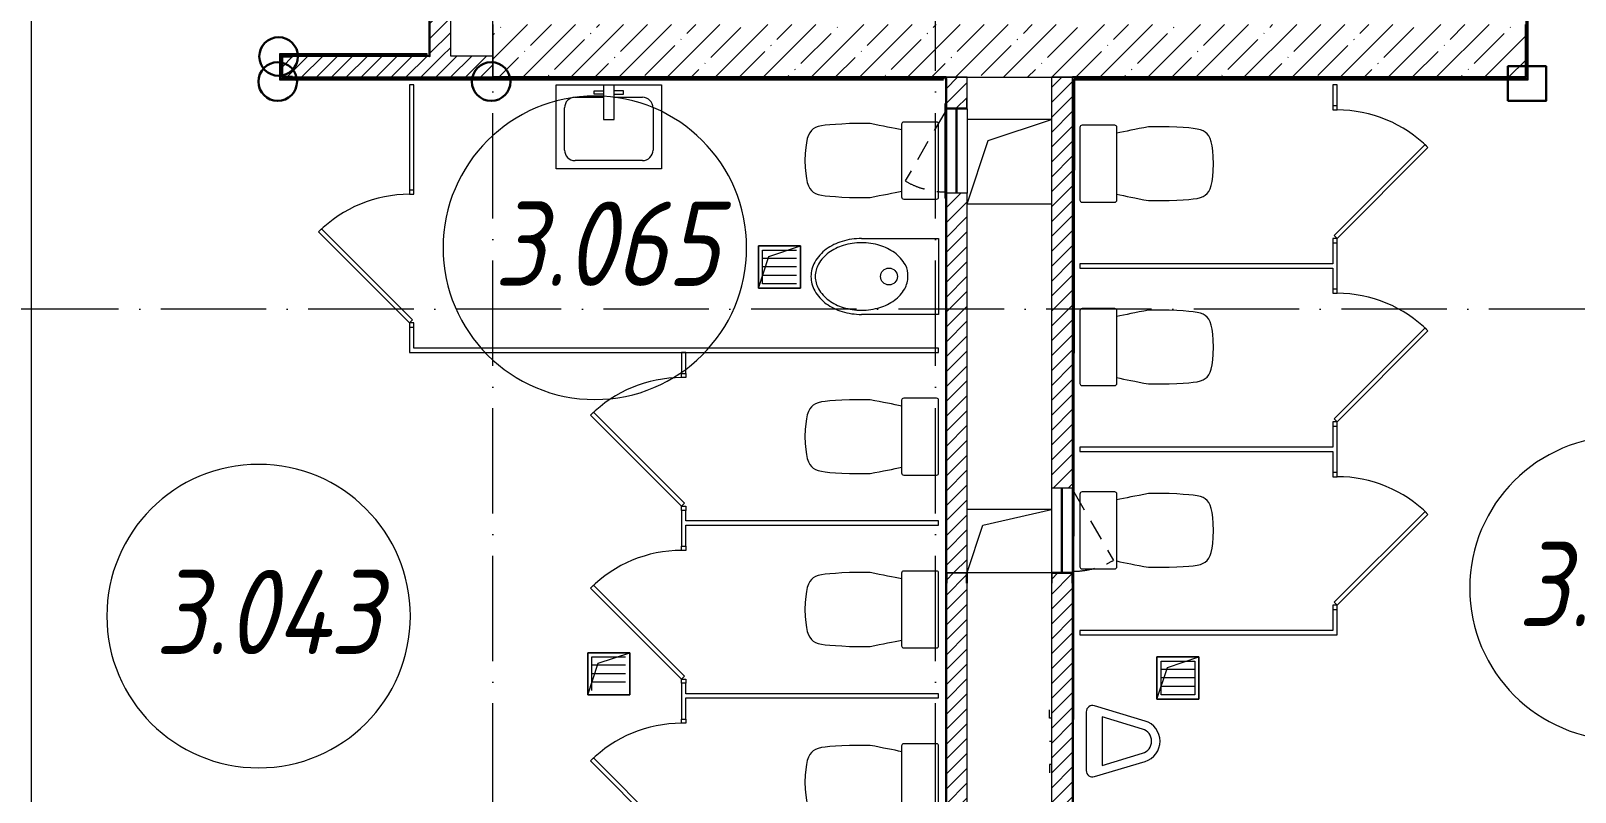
# Model space of a CAD drawing. Header units: millimetres. Extents: x -213536 to 1564669, y -45299 to 942238.
# Drawn here: x 438601 to 445926, y 426594 to 430206 of the extents above; entities that cross this region are included whole.
import ezdxf

# ---------------------------------------------------------------- set-up
doc = ezdxf.new("R2010")
doc.units = ezdxf.units.MM
doc.linetypes.add('200_ШТРИХ_ш1п0_6_', pattern=[160, 100, -60])
doc.linetypes.add('50_200_ШТРИХ_1Т_ш5_п1_п1_', pattern=[700, 500, -100, 0, -100])
for name, color, linetype, lineweight in [('0-1', 7, 'Continuous', 5), ('0-2', 7, 'Continuous', 9), ('2) ПГП 4м', 4, 'Continuous', 30), ('3) ЖБ 4м', 3, 'Continuous', 30), ('4) Метл уголки', 6, 'Continuous', 30), ('5) Швы', 2, 'Continuous', 30), ('6) Мини окна 0.4 -', 10, 'Continuous', 30), ('Каркас_Импост-1', 7, 'Continuous', 9), ('Линии', 7, 'Continuous', 9), ('Марки помещений', 7, 'Continuous', 9), ('Обобщенные модели', 7, 'Continuous', 9), ('Общие ребра', 7, 'Continuous', 9), ('Окна', 7, 'Continuous', 9), ('Оси-2', 7, '50_200_ШТРИХ_1Т_ш5_п1_п1_', 9), ('Открывание в плане-2', 7, '200_ШТРИХ_ш1п0_6_', 9), ('Стены-1', 7, 'Continuous', 13), ('Штриховка разреза-1', 7, 'Continuous', 9)]:
    doc.layers.add(name, color=color, linetype=linetype, lineweight=lineweight)
for name, color, linetype, lineweight, true_color in [('Открывание-2', 7, 'Continuous', 9, 0xaaaaaa), ('Панель-1', 7, 'Continuous', 9, 0xaaaaaa), ('Проем-1', 7, 'Continuous', 9, 0xaaaaaa), ('Сантехнические приборы-1', 7, 'Continuous', 9, 0xaaaaaa), ('Стены-2', 7, 'Continuous', 9, 0xaaaaaa)]:
    doc.layers.add(name, color=color, linetype=linetype, lineweight=lineweight, true_color=true_color)
doc.layers.get('0-2').off()
doc.styles.add('ISOCPEUR_I_2', font='isocpeui.ttf', dxfattribs={"width": 0.85, "height": 2.3})
pattern_1 = [(45, (0, 0), (-35.35534, 35.35534), [])]

# ---------------------------------------------------------------- blocks, each defined once
blk = doc.blocks.new('Ось 3 этаж')
at = {"layer": 'Оси-2'}
for p, q in [((440792.1, 423014.8), (440792.1, 477896.8)), ((442892.1, 423014.8), (442892.1, 477896.8)), ((535630.4, 428885.4), (428373.3, 428885.4))]:
    blk.add_line(p, q, dxfattribs=at)
blk = doc.blocks.new('DOR_ДУ_распашная__1Ст_Прямоугольная_ШЕР - Вн_650х2100h_Кабинки С_у-17949503-АИ2_03_План отделки стен 3-го этажа _Часть 2_')
at = {"layer": 'Каркас_Импост-1'}
for p, q in [((-305, 10), (-325, 10)), ((-305, -10), (-305, 10)), ((305, 10), (305, -10)), ((325, 10), (305, 10)), ((-325, -10), (-305, -10)), ((305, -10), (325, -10))]:
    blk.add_line(p, q, dxfattribs=at)
at = {"layer": 'Открывание-2'}
blk.add_arc((305, 10), 610, 135, 180, dxfattribs=at)
at = {"layer": 'Панель-1'}
for p, q in [((-126.3, 441.3), (-140.5, 427.2)), ((305, 10), (-126.3, 441.3)), ((-140.5, 427.2), (290.9, -4.1)), ((290.9, -4.1), (305, 10))]:
    blk.add_line(p, q, dxfattribs=at)
at = {"layer": 'Проем-1'}
for p, q in [((-325, 10), (-325, -10)), ((325, -10), (325, 10))]:
    blk.add_line(p, q, dxfattribs=at)
blk = doc.blocks.new('SND_Унитаз_Santek_HEO - Santek HEO_ 365х635х785_ выпуск-прямой_ PN4_5_ Х-резьба НР DN15_ К-гл_кон_ П DN100-17949504-АИ2_03_План отделки стен 3-го этажа _Часть 2_')
at = {"layer": 'Сантехнические приборы-1'}
for p, q in [((-175, 423.4), (-175, 325.6)), ((175, 325.6), (175, 423.4)), ((-182.5, 165.8), (-182.5, 10)), ((172.5, 175.8), (-172.5, 175.8)), ((182.5, 10), (182.5, 165.8)), ((-172.5, 0), (172.5, 0))]:
    blk.add_line(p, q, dxfattribs=at)
for centre, start, end in [((-172.5, 165.8), 90, 180), ((172.5, 165.8), 0, 90), ((-172.5, 10), 180, 270), ((172.5, 10), 270, 0)]:
    blk.add_arc(centre, 10, start, end, dxfattribs=at)
for points, knots in [([(0, 634.5), (-96, 631.3), (-168.1, 609.5), (-169.2, 526.5), (-175, 423.4)], [-0.5440111, -0.5440111, -0.5440111, -0.5440111, -0.2757876, 0, 0, 0, 0]), ([(175, 423.4), (169.2, 526.5), (168.1, 609.5), (96, 631.3), (0, 634.5)], [-0.5440111, -0.5440111, -0.5440111, -0.5440111, -0.2682234, 0, 0, 0, 0])]:
    blk.add_open_spline(points, degree=3, knots=knots, dxfattribs=at)
for points in [[(-175, 325.6), (-163, 263.9), (-153.6, 214.5), (-145, 174.9)], [(145, 174.9), (153.6, 214.5), (163, 263.9), (175, 325.6)]]:
    blk.add_open_spline(points, degree=3, dxfattribs=at)
blk = doc.blocks.new('SND_2D_Раковина1 - 400х300-17910372-АИ2_03_План отделки стен 3-го этажа _Часть 2_')
at = {"layer": 'Сантехнические приборы-1'}
for p, q in [((-250, -220), (-250, 180)), ((-250, 180), (250, 180)), ((-70, 150), (-25, 150)), ((-70, 135), (-70, 150)), ((-25, 180), (-25, 15)), ((25, 15), (25, 180)), ((70, 150), (25, 150)), ((70, 135), (70, 150)), ((250, 180), (250, -220)), ((-160, 120), (-25, 120)), ((-25, 135), (-70, 135)), ((25, 135), (70, 135)), ((25, 120), (160, 120)), ((-210, -130), (-210, 70)), ((-25, 15), (25, 15)), ((210, 70), (210, -130)), ((160, -180), (-160, -180)), ((250, -220), (-250, -220))]:
    blk.add_line(p, q, dxfattribs=at)
for centre, start, end in [((-160, 70), 90, 180), ((160, 70), 0, 90), ((-160, -130), 180, 270), ((160, -130), 270, 0)]:
    blk.add_arc(centre, 50, start, end, dxfattribs=at)
blk = doc.blocks.new('SND_2D_Бидэ1 - По умолчанию-20160336-АИ2_03_План отделки стен 3-го этажа _Часть 2_')
at = {"layer": 'Сантехнические приборы-1'}
for p, q in [((-180, 0), (180, 0)), ((-180, -365.7), (-180, 0)), ((180, 0), (180, -365.7))]:
    blk.add_line(p, q, dxfattribs=at)
blk.add_circle((0, -235.7), 40, dxfattribs=at)
for centre, radius, start, end in [((-8, -239.5), 94, 85.13824, 119.6634), ((0, -263.8), 118, 60.3366, 90), ((72, -344.8), 228.9, 143.97263, 163.23527), ((37.9, -320.1), 186.8, 119.6634, 143.97263), ((-27.9, -312.8), 174.4, 36.02737, 60.3366), ((-72, -344.8), 228.9, 16.76473, 36.02737), ((141.5, -365.7), 301.5, 163.23527, 180), ((-141.5, -365.7), 301.5, 360, 16.76473), ((141.5, -365.7), 321.5, 180, 196.76473), ((141.5, -365.7), 301.5, 180, 196.76473), ((-141.5, -365.7), 301.5, 343.23527, 360), ((-141.5, -365.7), 321.5, 343.23527, 360), ((72, -386.7), 248.9, 196.76473, 216.02737), ((72, -386.7), 228.9, 196.76473, 216.02737), ((-72, -386.7), 228.9, 323.97263, 343.23527), ((-72, -386.7), 248.9, 323.97263, 343.23527), ((27.9, -418.7), 194.4, 216.02737, 240.3366), ((27.9, -418.7), 174.4, 216.02737, 240.3366), ((0, -467.7), 118, 240.3366, 270), ((0, -467.7), 118, 270, 299.6634), ((-27.9, -418.7), 174.4, 299.6634, 323.97263), ((-27.9, -418.7), 194.4, 299.6634, 323.97263), ((0, -467.7), 138, 240.3366, 270), ((0, -467.7), 138, 270, 299.6634)]:
    blk.add_arc(centre, radius, start, end, dxfattribs=at)
blk = doc.blocks.new('SND_Унитаз_Santek_HEO - Santek HEO_ 365х635х785_ выпуск-прямой_ PN4_5_ Х-резьба НР DN15_ К-гл_кон_ П DN100-17910376-АИ2_03_План отделки стен 3-го этажа _Часть 2_')
at = {"layer": 'Сантехнические приборы-1'}
for p, q in [((-182.5, -10), (-182.5, -165.8)), ((172.5, 0), (-172.5, 0)), ((182.5, -165.8), (182.5, -10)), ((-172.5, -175.8), (172.5, -175.8)), ((-175, -325.6), (-175, -423.4)), ((175, -423.4), (175, -325.6))]:
    blk.add_line(p, q, dxfattribs=at)
for centre, start, end in [((-172.5, -10), 90, 180), ((172.5, -10), 360, 90), ((-172.5, -165.8), 180, 270), ((172.5, -165.8), 270, 360)]:
    blk.add_arc(centre, 10, start, end, dxfattribs=at)
for points in [[(-145, -174.9), (-153.6, -214.5), (-163, -263.9), (-175, -325.6)], [(175, -325.6), (163, -263.9), (153.6, -214.5), (145, -174.9)]]:
    blk.add_open_spline(points, degree=3, dxfattribs=at)
for points, knots in [([(-175, -423.4), (-169.2, -526.5), (-168.1, -609.5), (-96, -631.3), (0, -634.5)], [0, 0, 0, 0, 0.2757876, 0.5440111, 0.5440111, 0.5440111, 0.5440111]), ([(0, -634.5), (96, -631.3), (168.1, -609.5), (169.2, -526.5), (175, -423.4)], [0, 0, 0, 0, 0.2682234, 0.5440111, 0.5440111, 0.5440111, 0.5440111])]:
    blk.add_open_spline(points, degree=3, knots=knots, dxfattribs=at)
blk = doc.blocks.new('DOR_ДУ_распашная__1Ст_Прямоугольная_ШЕР - Вн_650х2100h_Кабинки С_у-19996353-АИ2_03_План отделки стен 3-го этажа _Часть 2_')
at = {"layer": 'Каркас_Импост-1'}
for p, q in [((-305, 10), (-325, 10)), ((-305, -10), (-305, 10)), ((305, 10), (305, -10)), ((325, 10), (305, 10)), ((-325, -10), (-305, -10)), ((305, -10), (325, -10))]:
    blk.add_line(p, q, dxfattribs=at)
at = {"layer": 'Открывание-2'}
blk.add_arc((-305, 10), 610, 360, 45, dxfattribs=at)
at = {"layer": 'Панель-1'}
for p, q in [((126.3, 441.3), (-305, 10)), ((140.5, 427.2), (126.3, 441.3)), ((-290.9, -4.1), (140.5, 427.2)), ((-305, 10), (-290.9, -4.1))]:
    blk.add_line(p, q, dxfattribs=at)
at = {"layer": 'Проем-1'}
for p, q in [((-325, 10), (-325, -10)), ((325, -10), (325, 10))]:
    blk.add_line(p, q, dxfattribs=at)
blk = doc.blocks.new('DOR_ДУ_распашная__1Ст_Прямоугольная_ШЕР - Вн_650х2100h_Кабинки С_у-17949507-АИ2_03_План отделки стен 3-го этажа _Часть 2_')
at = {"layer": 'Каркас_Импост-1'}
for p, q in [((-325, 10), (-305, 10)), ((-305, 10), (-305, -10)), ((305, 10), (325, 10)), ((305, -10), (305, 10)), ((-305, -10), (-325, -10)), ((325, -10), (305, -10))]:
    blk.add_line(p, q, dxfattribs=at)
at = {"layer": 'Открывание-2'}
blk.add_arc((305, -10), 610, 180, 225, dxfattribs=at)
at = {"layer": 'Панель-1'}
for p, q in [((-140.5, -427.2), (290.9, 4.1)), ((290.9, 4.1), (305, -10)), ((305, -10), (-126.3, -441.3)), ((-126.3, -441.3), (-140.5, -427.2))]:
    blk.add_line(p, q, dxfattribs=at)
at = {"layer": 'Проем-1'}
for p, q in [((-325, -10), (-325, 10)), ((325, 10), (325, -10))]:
    blk.add_line(p, q, dxfattribs=at)
blk = doc.blocks.new('SND_2D_Писуар с инсталляцией - По умолчанию-V187-АИ2_03_План отделки стен 3-го этажа _Часть 2_')
at = {"layer": 'Сантехнические приборы-1'}
for p, q in [((-95.8, 328.7), (-168.3, 88.8)), ((-57.5, 317.2), (-115.6, 125)), ((115.6, 125), (57.4, 317.4)), ((168.3, 88.7), (95.7, 328.9)), ((-115.6, 125), (115.6, 125)), ((-139.4, 50), (139.6, 50)), ((-109.4, -125), (-149.4, -125)), ((-109.4, -115.3), (-109.4, -125)), ((0.6, -125), (0.6, -115.3)), ((110.6, -115.3), (110.6, -125)), ((110.6, -125), (150.6, -125))]:
    blk.add_line(p, q, dxfattribs=at)
for centre, radius, start, end in [((0, 300), 100, 16.81176, 163.3196), ((0, 300), 60, 16.81176, 163.35778), ((-139.6, 80), 30, 162.99987, 270.42558), ((139.6, 80), 30, 269.99999, 16.8118)]:
    blk.add_arc(centre, radius, start, end, dxfattribs=at)
blk = doc.blocks.new('154_Фахверк_СКБ_Швеллер - Тип_100_3960-28331862-АИ2_03_План отделки стен 3-го этажа _Часть 2_')
at = {"layer": 'Обобщенные модели'}
for p, q in [((175, 50), (125, 50)), ((125, 50), (125, -50)), ((128, 47), (175, 47)), ((128, -47), (128, 47)), ((175, 47), (175, 50)), ((125, -50), (175, -50)), ((175, -47), (128, -47)), ((175, -50), (175, -47))]:
    blk.add_line(p, q, dxfattribs=at)
blk = doc.blocks.new('154_Фахверк_СКБ_Швеллер - Тип_100_3960-28333271-АИ2_03_План отделки стен 3-го этажа _Часть 2_')
at = {"layer": 'Обобщенные модели'}
for p, q in [((125, 50), (175, 50)), ((125, -50), (125, 50)), ((128, 47), (128, -47)), ((175, 47), (128, 47)), ((175, 50), (175, 47)), ((175, -50), (125, -50)), ((128, -47), (175, -47)), ((175, -47), (175, -50))]:
    blk.add_line(p, q, dxfattribs=at)
blk = doc.blocks.new('AR_Отверстие Ниша - Лючок-32405374-АИ2_03_План отделки стен 3-го этажа _Часть 2_')
at = {"layer": 'Окна'}
for p, q in [((200, 50), (-200, 50)), ((200, -50), (200, 50)), ((-200, -50), (200, -50))]:
    blk.add_line(p, q, dxfattribs=at)
blk = doc.blocks.new('Л_Общий_Лючок - Лючок-V201-АИ2_03_План отделки стен 3-го этажа _Часть 2_')
at = {"layer": 'Окна'}
for p, q in [((424, 6), (-24, 6)), ((-24, 6), (-24, 0)), ((-24, 0), (0, 0)), ((424, 6), (424, 0))]:
    blk.add_line(p, q, dxfattribs=at)
at = {"layer": 'Открывание в плане-2'}
blk.add_line((16.4, 6), (342, 194), dxfattribs=at)
blk.add_arc((6, 0), 388, 0.89053, 30, dxfattribs=at)
blk = doc.blocks.new('AR_Отверстие Ниша - Лючок-32405436-АИ2_03_План отделки стен 3-го этажа _Часть 2_')
at = {"layer": 'Окна'}
for p, q in [((-200, 50), (200, 50)), ((-200, -50), (-200, 50)), ((200, -50), (-200, -50))]:
    blk.add_line(p, q, dxfattribs=at)
blk = doc.blocks.new('Л_Общий_Лючок - Лючок-29684149-АИ2_03_План отделки стен 3-го этажа _Часть 2_')
at = {"layer": 'Окна'}
for p, q in [((-24, 0), (-24, -6)), ((424, 0), (400, 0)), ((424, 0), (424, -6)), ((-24, -6), (424, -6))]:
    blk.add_line(p, q, dxfattribs=at)
at = {"layer": 'Открывание в плане-2'}
blk.add_line((16.4, -6), (342, -194), dxfattribs=at)
blk.add_arc((6, 0), 388, 330, 359.10947, dxfattribs=at)
blk = doc.blocks.new('154_Фахверк_СКБ_Швеллер - Тип_100_3960_зеркало-29769493-АИ2_03_План отделки стен 3-го этажа _Часть 2_')
at = {"layer": 'Обобщенные модели'}
for p, q in [((175, 50), (125, 50)), ((125, 50), (125, -50)), ((128, 47), (175, 47)), ((128, -47), (128, 47)), ((175, 47), (175, 50)), ((125, -50), (175, -50)), ((175, -47), (128, -47)), ((175, -50), (175, -47))]:
    blk.add_line(p, q, dxfattribs=at)
blk = doc.blocks.new('AR_Отверстие прямоугольное _в плите_ - AR_Отверстие прямоугольное _в плите_-30459211-АИ2_03_План отделки стен 3-го этажа _Часть 2_')
at = {"layer": 'Обобщенные модели'}
for p, q in [((200, 200), (-200, 200)), ((-100, 100), (200, 200)), ((-200, -200), (-100, 100)), ((-200, -200), (200, -200))]:
    blk.add_line(p, q, dxfattribs=at)
blk = doc.blocks.new('AR_Отверстие прямоугольное _в плите_ - AR_Отверстие прямоугольное _в плите_-30459214-АИ2_03_План отделки стен 3-го этажа _Часть 2_')
at = {"layer": 'Обобщенные модели'}
for p, q in [((200, 150), (-200, 150)), ((-125, 75), (200, 150)), ((-200, -150), (-125, 75)), ((-200, -150), (200, -150))]:
    blk.add_line(p, q, dxfattribs=at)
blk = doc.blocks.new('AR_Отверстие прямоугольное _в плите_ - AR_Отверстие прямоугольное _в плите_-30459207-АИ2_03_План отделки стен 3-го этажа _Часть 2_')
at = {"layer": 'Обобщенные модели'}
for p, q in [((100, 100), (-100, 100)), ((-100, 100), (-100, -100)), ((-50, 50), (100, 100)), ((100, -100), (100, 100)), ((-100, -100), (-50, 50)), ((-100, -100), (100, -100))]:
    blk.add_line(p, q, dxfattribs=at)
blk = doc.blocks.new('0125-Р-ОО-Ш2-АР-о_23_10_2024_rvt-1-АИ2_03_План отделки стен 3-го этажа _Часть 2_')
at = {"layer": 'Штриховка разреза-1'}
h = blk.add_hatch(dxfattribs=at)
h.set_pattern_fill('FP_92', color=256, style=0, pattern_type=2)
h.set_pattern_definition(pattern_1)
h.paths.add_polyline_path([(9900, 4850), (9900, 7300), (9800, 7300), (9800, 4850)], flags=0)
h.paths.add_polyline_path([(9800, 7600), (9900, 7600), (9900, 7700), (9800, 7700)], flags=0)
h = blk.add_hatch(dxfattribs=at)
h.set_pattern_fill('FP_2', color=256, style=0, pattern_type=2)
h.set_pattern_definition([(45, (0, 0), (-114.0493, 114.0493), []), (45, (114.05, 0), (-114.0493, 114.0493), [201.612, -40.322, 3.353, -36.97])])
h.paths.add_polyline_path([(15000, 4750), (15000, 5000), (10100, 5000), (10100, 4750), (14581.6, 4750)], flags=0)
h = blk.add_hatch(dxfattribs=at)
h.set_pattern_fill('FP_92', color=256, style=0, pattern_type=2)
h.set_pattern_definition(pattern_1)
h.paths.add_polyline_path([(10100, 4750), (10100, 4850), (9150, 4850), (9150, 4847), (9103, 4847), (9103, 4753), (9150, 4753), (9150, 4750), (9921.7, 4750)], flags=0)
h = blk.add_hatch(dxfattribs=at)
h.set_pattern_fill('FP_92', color=256, style=0, pattern_type=2)
h.set_pattern_definition(pattern_1)
h.paths.add_polyline_path([(12350, 150), (12350, 400), (12250, 400), (12250, 150), (12274, 150)], flags=0)
h.paths.add_polyline_path([(12251, 800), (12350, 800), (12350, 2350), (12347, 2350), (12347, 2397), (12253, 2397), (12253, 2350), (12250, 2350), (12250, 800)], flags=0)
h.paths.add_polyline_path([(12251.6, 2400), (12350, 2400), (12350, 4200), (12250, 4200), (12250, 2400)], flags=0)
h.paths.add_polyline_path([(12347, 4603), (12347, 4650), (12350, 4650), (12350, 4750), (12250, 4750), (12250, 4650), (12253, 4650), (12253, 4603), (12274, 4603)], flags=0)
h = blk.add_hatch(dxfattribs=at)
h.set_pattern_fill('FP_92', color=256, style=0, pattern_type=2)
h.set_pattern_definition(pattern_1)
h.paths.add_polyline_path([(12750, 400), (12850, 400), (12850, 2350), (12847, 2350), (12847, 2397), (12753, 2397), (12753, 2350), (12750, 2350), (12750, 1404.5)], flags=0)
h.paths.add_polyline_path([(12826, 2800), (12850, 2800), (12850, 4750), (12750, 4750), (12750, 2800)], flags=0)
at = {"layer": 'Линии'}
for p, q in [((11360, 3950), (11560, 3950)), ((11360, 3750), (11360, 3950)), ((11380, 3930), (11540, 3930)), ((11380, 3770), (11380, 3930)), ((11540, 3890), (11380, 3890)), ((11560, 3950), (11560, 3750)), ((11540, 3850), (11380, 3850)), ((11540, 3810), (11380, 3810)), ((11560, 3750), (11360, 3750)), ((11540, 3770), (11380, 3770)), ((10550, 2020), (10750, 2020)), ((10550, 1820), (10550, 2020)), ((10570, 2000), (10730, 2000)), ((10570, 1840), (10570, 2000)), ((10750, 2020), (10750, 1820)), ((13250, 2000), (13450, 2000)), ((13250, 1800), (13250, 2000)), ((13270, 1980), (13430, 1980)), ((13270, 1820), (13270, 1980)), ((13430, 1980), (13430, 1820)), ((13450, 2000), (13450, 1800)), ((10730, 1960), (10570, 1960)), ((10730, 1920), (10570, 1920)), ((13430, 1940), (13270, 1940)), ((10730, 1880), (10570, 1880)), ((13430, 1900), (13270, 1900)), ((13430, 1860), (13270, 1860)), ((10750, 1820), (10550, 1820)), ((13450, 1800), (13250, 1800)), ((13430, 1820), (13270, 1820))]:
    blk.add_line(p, q, dxfattribs=at)
at = {"layer": 'Стены-1'}
for p, q in [((9800, 7300), (9800, 4850)), ((9900, 4850), (9900, 7300)), ((10100, 5000), (10100, 4750)), ((15000, 4750), (15000, 5000)), ((9800, 4850), (9150, 4850)), ((10100, 4850), (9900, 4850)), ((10100, 4750), (10100, 4850)), ((9150, 4750), (10100, 4750)), ((10100, 4750), (15000, 4750)), ((12350, 4750), (12250, 4750)), ((12250, 4750), (12250, 4650)), ((12350, 4650), (12350, 4750)), ((12850, 4750), (12750, 4750)), ((12750, 4750), (12750, 2800)), ((12850, 2824), (12850, 4750)), ((12250, 4176), (12250, 2400)), ((12350, 2400), (12350, 4200)), ((12250, 2350), (12250, 824)), ((12350, 800), (12350, 2350)), ((12750, 2350), (12750, 400)), ((12850, 400), (12850, 2350))]:
    blk.add_line(p, q, dxfattribs=at)
at = {"layer": 'Стены-2'}
for p, q in [((9725, 4715), (9705, 4715)), ((9705, 4715), (9705, 4215)), ((9725, 4215), (9725, 4715)), ((14105, 4715), (14085, 4715)), ((14085, 4715), (14085, 4615)), ((14105, 4615), (14105, 4715)), ((14085, 3965), (14085, 3865)), ((14105, 3745), (14105, 3965)), ((14085, 3865), (12885, 3865)), ((12885, 3865), (12885, 3845)), ((12885, 3845), (14085, 3845)), ((14085, 3845), (14085, 3745)), ((9705, 3565), (9705, 3465)), ((9725, 3465), (9725, 3565)), ((9705, 3465), (9705, 3445)), ((9705, 3445), (12215, 3445)), ((12215, 3465), (9725, 3465)), ((11015, 3445), (10995, 3445)), ((10995, 3445), (10995, 3345)), ((11015, 3345), (11015, 3445)), ((12215, 3445), (12215, 3465)), ((14085, 3095), (14085, 2995)), ((14105, 2875), (14105, 3095)), ((14085, 2995), (12885, 2995)), ((12885, 2995), (12885, 2975)), ((12885, 2975), (14085, 2975)), ((14085, 2975), (14085, 2875)), ((10995, 2695), (10995, 2525)), ((11015, 2645), (11015, 2695)), ((12215, 2645), (11015, 2645)), ((12215, 2625), (12215, 2645)), ((11015, 2525), (11015, 2625)), ((11015, 2625), (12215, 2625)), ((14085, 2225), (14085, 2125)), ((14105, 2125), (14105, 2225)), ((14085, 2125), (12885, 2125)), ((12885, 2125), (12885, 2105)), ((14105, 2105), (14105, 2125)), ((12885, 2105), (14105, 2105)), ((10995, 1875), (10995, 1705)), ((11015, 1825), (11015, 1875)), ((12215, 1825), (11015, 1825)), ((11015, 1705), (11015, 1805)), ((11015, 1805), (12215, 1805)), ((12215, 1805), (12215, 1825))]:
    blk.add_line(p, q, dxfattribs=at)
at = {"layer": '0-2'}
for name, p in [('154_Фахверк_СКБ_Швеллер - Тип_100_3960-28331862-АИ2_03_План отделки стен 3-го этажа _Часть 2_', (8975, 4800)), ('SND_2D_Раковина1 - 400х300-17910372-АИ2_03_План отделки стен 3-го этажа _Часть 2_', (10650, 4535)), ('AR_Отверстие прямоугольное _в плите_ - AR_Отверстие прямоугольное _в плите_-30459211-АИ2_03_План отделки стен 3-го этажа _Часть 2_', (12550, 4350)), ('AR_Отверстие прямоугольное _в плите_ - AR_Отверстие прямоугольное _в плите_-30459207-АИ2_03_План отделки стен 3-го этажа _Часть 2_', (11460, 3850)), ('AR_Отверстие прямоугольное _в плите_ - AR_Отверстие прямоугольное _в плите_-30459214-АИ2_03_План отделки стен 3-го этажа _Часть 2_', (12550, 2550)), ('AR_Отверстие прямоугольное _в плите_ - AR_Отверстие прямоугольное _в плите_-30459207-АИ2_03_План отделки стен 3-го этажа _Часть 2_', (10650, 1920)), ('AR_Отверстие прямоугольное _в плите_ - AR_Отверстие прямоугольное _в плите_-30459207-АИ2_03_План отделки стен 3-го этажа _Часть 2_', (13350, 1900))]:
    blk.add_blockref(name, p, dxfattribs=at)
for name, p, rotation in [('Л_Общий_Лючок - Лючок-29684149-АИ2_03_План отделки стен 3-го этажа _Часть 2_', (12250, 4600), 269.9999999999997), ('154_Фахверк_СКБ_Швеллер - Тип_100_3960_зеркало-29769493-АИ2_03_План отделки стен 3-го этажа _Часть 2_', (12300, 4475), 89.9999999999997), ('AR_Отверстие Ниша - Лючок-32405436-АИ2_03_План отделки стен 3-го этажа _Часть 2_', (12300, 4400), 89.9999999999997), ('DOR_ДУ_распашная__1Ст_Прямоугольная_ШЕР - Вн_650х2100h_Кабинки С_у-17949503-АИ2_03_План отделки стен 3-го этажа _Часть 2_', (14095, 4290), 269.9999999999989), ('SND_Унитаз_Santek_HEO - Santek HEO_ 365х635х785_ выпуск-прямой_ PN4_5_ Х-резьба НР DN15_ К-гл_кон_ П DN100-17910376-АИ2_03_План отделки стен 3-го этажа _Часть 2_', (12215, 4355), 269.9999999999992), ('SND_Унитаз_Santek_HEO - Santek HEO_ 365х635х785_ выпуск-прямой_ PN4_5_ Х-резьба НР DN15_ К-гл_кон_ П DN100-17949504-АИ2_03_План отделки стен 3-го этажа _Часть 2_', (12885, 4340), 269.9999999999991), ('DOR_ДУ_распашная__1Ст_Прямоугольная_ШЕР - Вн_650х2100h_Кабинки С_у-19996353-АИ2_03_План отделки стен 3-го этажа _Часть 2_', (9715, 3890), 90), ('SND_2D_Бидэ1 - По умолчанию-20160336-АИ2_03_План отделки стен 3-го этажа _Часть 2_', (12215, 3805), 269.9999999999996), ('DOR_ДУ_распашная__1Ст_Прямоугольная_ШЕР - Вн_650х2100h_Кабинки С_у-17949503-АИ2_03_План отделки стен 3-го этажа _Часть 2_', (14095, 3420), 269.9999999999989), ('SND_Унитаз_Santek_HEO - Santek HEO_ 365х635х785_ выпуск-прямой_ PN4_5_ Х-резьба НР DN15_ К-гл_кон_ П DN100-17949504-АИ2_03_План отделки стен 3-го этажа _Часть 2_', (12885, 3470), 269.9999999999991), ('DOR_ДУ_распашная__1Ст_Прямоугольная_ШЕР - Вн_650х2100h_Кабинки С_у-17949507-АИ2_03_План отделки стен 3-го этажа _Часть 2_', (11005, 3020), 270.0000000000007), ('SND_Унитаз_Santek_HEO - Santek HEO_ 365х635х785_ выпуск-прямой_ PN4_5_ Х-резьба НР DN15_ К-гл_кон_ П DN100-17910376-АИ2_03_План отделки стен 3-го этажа _Часть 2_', (12215, 3045), 270.0000000000012), ('DOR_ДУ_распашная__1Ст_Прямоугольная_ШЕР - Вн_650х2100h_Кабинки С_у-17949503-АИ2_03_План отделки стен 3-го этажа _Часть 2_', (14095, 2550), 269.9999999999989), ('AR_Отверстие Ниша - Лючок-32405374-АИ2_03_План отделки стен 3-го этажа _Часть 2_', (12800, 2600), 89.9999999999997), ('Л_Общий_Лючок - Лючок-V201-АИ2_03_План отделки стен 3-го этажа _Часть 2_', (12850, 2800), 269.9999999999996), ('SND_Унитаз_Santek_HEO - Santek HEO_ 365х635х785_ выпуск-прямой_ PN4_5_ Х-резьба НР DN15_ К-гл_кон_ П DN100-17949504-АИ2_03_План отделки стен 3-го этажа _Часть 2_', (12885, 2600), 269.9999999999991), ('DOR_ДУ_распашная__1Ст_Прямоугольная_ШЕР - Вн_650х2100h_Кабинки С_у-17949507-АИ2_03_План отделки стен 3-го этажа _Часть 2_', (11005, 2200), 270.0000000000007), ('SND_Унитаз_Santek_HEO - Santek HEO_ 365х635х785_ выпуск-прямой_ PN4_5_ Х-резьба НР DN15_ К-гл_кон_ П DN100-17910376-АИ2_03_План отделки стен 3-го этажа _Часть 2_', (12215, 2225), 270.0000000000012), ('154_Фахверк_СКБ_Швеллер - Тип_100_3960-28333271-АИ2_03_План отделки стен 3-го этажа _Часть 2_', (12300, 2525), 269.9999999999997), ('154_Фахверк_СКБ_Швеллер - Тип_100_3960-28331862-АИ2_03_План отделки стен 3-го этажа _Часть 2_', (12800, 2525), 269.9999999999997), ('SND_2D_Писуар с инсталляцией - По умолчанию-V187-АИ2_03_План отделки стен 3-го этажа _Часть 2_', (12865.3, 1600), 269.9999999999994), ('DOR_ДУ_распашная__1Ст_Прямоугольная_ШЕР - Вн_650х2100h_Кабинки С_у-17949507-АИ2_03_План отделки стен 3-го этажа _Часть 2_', (11005, 1380), 270.0000000000007), ('SND_Унитаз_Santek_HEO - Santek HEO_ 365х635х785_ выпуск-прямой_ PN4_5_ Х-резьба НР DN15_ К-гл_кон_ П DN100-17910376-АИ2_03_План отделки стен 3-го этажа _Часть 2_', (12215, 1405), 270.0000000000012)]:
    blk.add_blockref(name, p, dxfattribs=dict(at, rotation=rotation))
blk = doc.blocks.new('AI_Марка_Помещение_х1__Общий_E___ISO-2_1K_ - Номер-16210215-АИ2_03_План отделки стен 3-го этажа _Часть 2_')
at = {"layer": 'Марки помещений'}
for start, end in [(360, 180), (180, 360)]:
    blk.add_arc((0.039, 0.312), 2.4, start, end, dxfattribs=at)
blk = doc.blocks.new('3этНиз')
at = {"layer": 'Общие ребра'}
for p, q in [((445699.2, 432928.4), (445699.2, 429978.4)), ((440480.1, 430092.4), (439785.1, 430092.4)), ((439785.1, 430092.4), (439785.1, 429978.4)), ((442935.1, 429978.4), (439785.1, 429978.4)), ((445699.2, 429978.4), (443549.2, 429978.4))]:
    blk.add_line(p, q, dxfattribs=at)
at = {"layer": 'Стены-1'}
for p, q in [((445692.2, 432935.4), (445692.2, 429985.4)), ((445704.2, 429973.4), (445704.2, 432923.4)), ((438604.1, 425647.4), (438604.1, 432623.4)), ((440480.1, 430097.4), (439780.1, 430097.4)), ((439780.1, 430097.4), (439780.1, 429973.4)), ((439842.1, 430085.4), (440480.1, 430085.4)), ((440480.1, 430085.4), (440480.1, 430097.4)), ((439780.1, 429973.4), (442930.1, 429973.4)), ((442942.1, 429985.4), (439842.1, 429985.4)), ((442942.1, 429973.4), (442942.1, 429985.4)), ((445692.2, 429985.4), (443554.2, 429985.4)), ((443554.2, 429973.4), (445704.2, 429973.4))]:
    blk.add_line(p, q, dxfattribs=at)
at = {"layer": '0-1'}
blk.add_blockref('0125-Р-ОО-Ш2-АР-о_23_10_2024_rvt-1-АИ2_03_План отделки стен 3-го этажа _Часть 2_', (430692.1, 425235.4), dxfattribs=at)
at = {"layer": 'Марки помещений', "color": 3, "xscale": 300, "yscale": 300, "zscale": 99.99999999999993}
for p in [(441264.5, 429082.9), (446134.7, 427468), (439669.2, 427335.4)]:
    blk.add_blockref('AI_Марка_Помещение_х1__Общий_E___ISO-2_1K_ - Номер-16210215-АИ2_03_План отделки стен 3-го этажа _Часть 2_', p, dxfattribs=at)
at = {"layer": 'Марки помещений', "color": 114, "true_color": 0x139b48, "char_height": 400, "attachment_point": 1, "style": 'ISOCPEUR_I_2'}
for s, insert, width in [('3.065', (440798.4, 429395.9), 785.654), ('3.042', (445655.6, 427781), 817.721), ('3.043', (439190, 427648.4), 817.721)]:
    blk.add_mtext(s, dxfattribs=dict(at, insert=insert, width=width))

msp = doc.modelspace()

# ---------------------------------------------------------------- linework, layer by layer
at = {"layer": '2) ПГП 4м'}
for points in [[(440792.1, 429985.4), (439785.1, 429978.4), (439785.1, 430092.4), (440492.1, 430085.4), (440492.1, 432935.4), (438842.1, 432935.4)], [(442942.1, 429979.4), (442942.1, 425385.4)], [(443542.1, 425635.4), (443549.2, 429978.4)]]:
    msp.add_lwpolyline(points, dxfattribs=at)
at = {"layer": '3) ЖБ 4м'}
for points in [[(443542.1, 429985.4), (445692.1, 429985.4), (445692.1, 430235.4)], [(440792.1, 429985.4), (442942.1, 429985.4)]]:
    msp.add_lwpolyline(points, dxfattribs=at)
at = {"layer": '4) Метл уголки'}
msp.add_lwpolyline([(445607.4, 429873.4), (445788.7, 429873.4), (445788.7, 430038.2), (445607.4, 430038.2)], close=True, dxfattribs=at)
at = {"layer": '5) Швы'}
for centre in [(439775.9, 430084.2), (439771.7, 429965.1), (440784.2, 429965.1)]:
    msp.add_circle(centre, 91.6, dxfattribs=at)
at = {"layer": '6) Мини окна 0.4 -'}
for points in [[(442992.1, 429435.4), (442992.1, 429835.4)], [(443492.1, 427632.4), (443492.1, 428032.4)]]:
    msp.add_lwpolyline(points, dxfattribs=at)

# ---------------------------------------------------------------- block references
at = {"color": 5, "lineweight": 30}
msp.add_blockref('Ось 3 этаж', (0, 0), dxfattribs=at)
at = {"layer": '3) ЖБ 4м'}
msp.add_blockref('3этНиз', (0, 0), dxfattribs=at)

# ---------------------------------------------------------------- texts
at = {"layer": 'Марки помещений', "color": 114, "true_color": 0x139b48, "char_height": 400, "attachment_point": 1, "style": 'ISOCPEUR_I_2'}
for s, insert, width in [('3.065', (440799.2, 429395.8), 785.654), ('3.042', (445656.4, 427780.9), 817.721), ('3.043', (439190.9, 427648.3), 817.721)]:
    msp.add_mtext(s, dxfattribs=dict(at, insert=insert, width=width))

doc.saveas('drawing.dxf')
